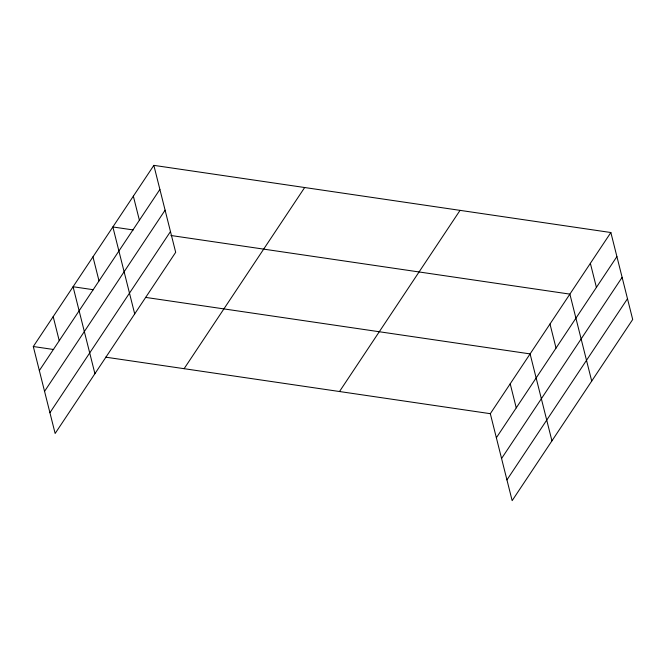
<?xml version="1.0" encoding="UTF-8"?>
<svg xmlns="http://www.w3.org/2000/svg" width="666" height="666" viewBox="0 0 666 666"><rect width="100%" height="100%" fill="white"/><g stroke="black" fill="none" stroke-linecap="round" stroke-linejoin="round"><path stroke-width="1" d="M153.846 165.359L175.682 252.314L55.136 433.474L33.3 346.52L153.846 165.359L610.864 232.526L632.7 319.48L512.154 500.641L490.318 413.686L610.864 232.526M39.344 370.587L159.89 189.427M44.555 391.342L165.101 210.181M49.925 412.72L170.471 231.56M184.116 368.689L304.662 187.529M339.502 391.525L460.048 210.364M496.361 437.753L616.907 256.593M501.573 458.508L622.119 277.347M506.943 479.886L627.489 298.726M133.242 229.953L112.862 226.956L134.699 313.902M170.946 235.498L569.88 294.122L591.716 381.069M93.456 289.735L73.077 286.738L94.922 373.684M145.429 297.369L530.094 353.904L551.939 440.859M33.3 346.52L53.68 349.517M105.653 357.159L490.318 413.686M590.367 263.328L596.411 287.396M549.983 324.017L556.035 348.085M510.206 383.799L516.25 407.867M133.35 196.162L139.394 220.23M92.965 256.851L99.018 280.919M53.188 316.633L59.232 340.701"/></g></svg>
